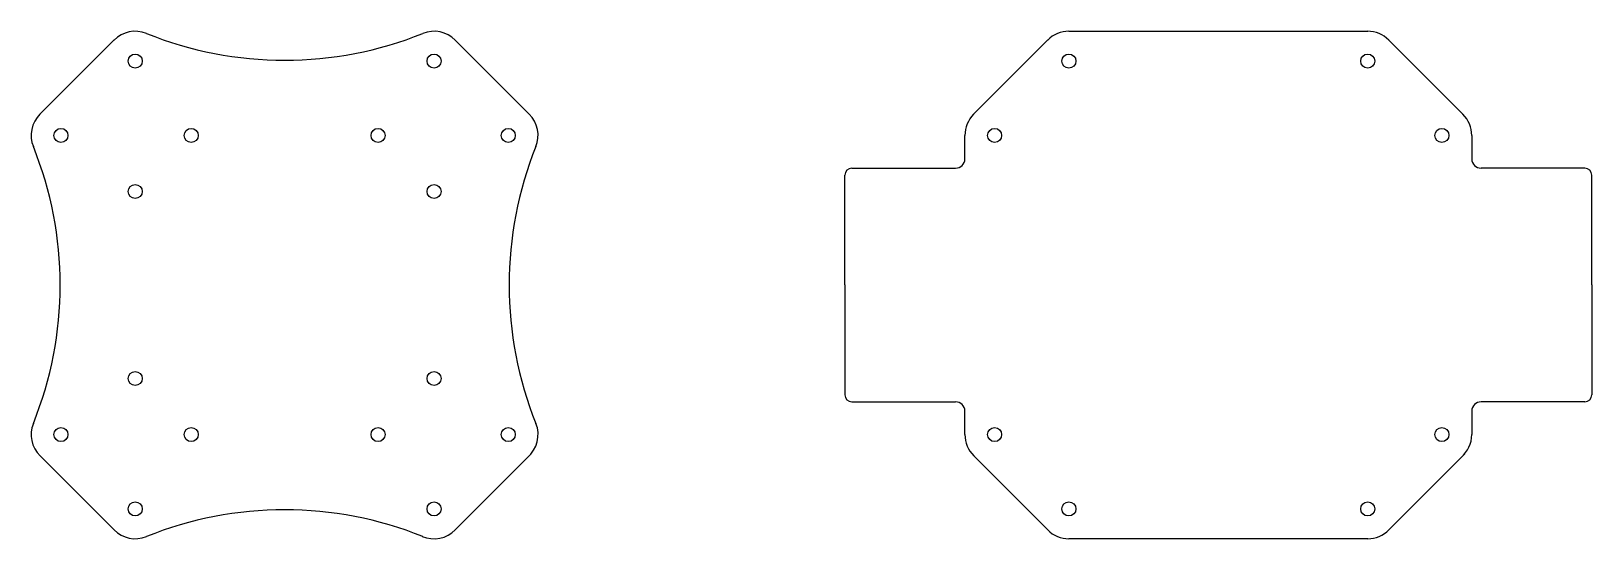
# Model space of a CAD drawing. Header units: millimetres. Extents: x -4 to 330, y -4 to 104.
import ezdxf

# ---------------------------------------------------------------- set-up
doc = ezdxf.new("R2010")
doc.units = ezdxf.units.MM

msp = doc.modelspace()

# ---------------------------------------------------------------- linework, layer by layer
for p, q in [((218, 104.28), (282, 104.28)), ((13.51, 102.44), (-2.41, 86.52)), ((102.4, 86.52), (86.53, 102.4)), ((213.51, 102.44), (197.59, 86.52)), ((302.4, 86.52), (286.53, 102.4)), ((195.72, 77), (195.72, 82)), ((304.29, 82), (304.29, 77)), ((171.5, 75), (193.72, 75)), ((328.5, 75), (306.29, 75)), ((170, 50), (170, 73.5)), ((330, 50), (330, 73.5)), ((170, 50), (170, 26.5)), ((330, 50), (330, 26.5)), ((171.5, 25), (193.72, 25)), ((328.5, 25), (306.29, 25)), ((195.72, 18), (195.72, 23)), ((304.29, 23), (304.29, 18)), ((-2.39, 13.46), (13.46, -2.39)), ((102.79, 13.89), (86.47, -2.45)), ((197.61, 13.46), (213.46, -2.39)), ((302.79, 13.89), (286.47, -2.45)), ((282, -4.29), (218, -4.29))]:
    msp.add_line(p, q)
for centre in [(18, 97.91), (82, 97.91), (218, 97.91), (282, 97.91), (2.09, 82), (30, 82), (70, 82), (97.91, 82), (202.09, 82), (297.9, 82), (18, 70), (82, 70), (18, 30), (82, 30), (2.09, 18), (30, 18), (70, 18), (97.91, 18), (202.09, 18), (297.9, 18), (18, 2.09), (82, 2.09), (218, 2.09), (282, 2.09)]:
    msp.add_circle(centre, 1.5)
for centre, radius, start, end in [((18, 97.91), 6.38, 68.0425, 135.244), ((50, 177.28), 79.2, 248.0425, 291.9575), ((82, 97.91), 6.38, 44.7885, 111.9575), ((218, 97.91), 6.38, 90, 135.244), ((282, 97.91), 6.38, 44.7885, 90), ((2.09, 82), 6.38, 134.8648, 201.9575), ((97.91, 82), 6.38, 338.0425, 45.1491), ((202.09, 82), 6.38, 134.8648, 180), ((297.9, 82), 6.38, 0, 45.1491), ((-77.28, 50), 79.2, 338.0425, 21.9575), ((177.28, 50), 79.2, 158.0425, 201.9575), ((193.72, 77), 2, 270, 0), ((306.29, 77), 2, 180, 270), ((171.5, 73.5), 1.5, 90, 180), ((328.5, 73.5), 1.5, 0, 90), ((171.5, 26.5), 1.5, 180, 270), ((193.72, 23), 2, 0, 90), ((306.29, 23), 2, 90, 180), ((328.5, 26.5), 1.5, 270, 0), ((2.09, 18), 6.38, 158.0425, 225.3766), ((97.91, 18), 6.38, 310.2034, 21.9575), ((202.09, 18), 6.38, 180, 225.3766), ((297.9, 18), 6.38, 310.2034, 0), ((50, -77.28), 79.2, 68.0425, 111.9575), ((18, 2.09), 6.38, 224.6323, 291.9575), ((82, 2.09), 6.38, 246.6935, 315.5768), ((218, 2.09), 6.38, 224.6323, 270), ((282, 2.09), 6.38, 270, 315.5768)]:
    msp.add_arc(centre, radius, start, end)

doc.saveas('drawing.dxf')
